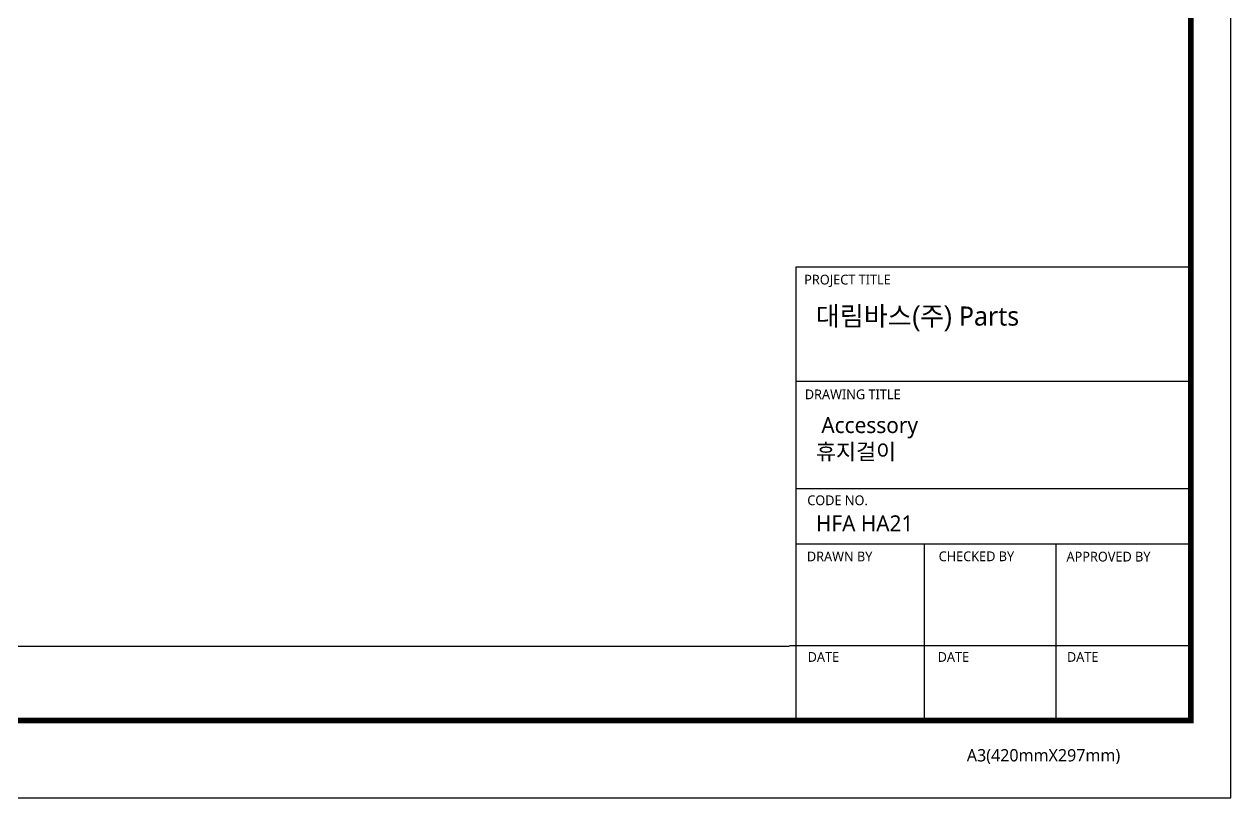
# Model space of a CAD drawing. Extents: x 16296681342 to 16296681993, y -37409617900 to -37409617423.
# Drawn here: x 16296681675.6 to 16296681993.4, y -37409617900.2 to -37409617696.2 of the extents above; entities that cross this region are included whole.
import ezdxf

# ---------------------------------------------------------------- set-up
doc = ezdxf.new("R2010")
doc.units = 0
doc.header["$LTSCALE"] = 10
doc.header["$MEASUREMENT"] = 0
doc.layers.get('0').update_dxf_attribs({"linetype": 'CONTINUOUS'})
doc.styles.add('Daelim Dimension', font='NanumGothic.ttf')

msp = doc.modelspace()

# ---------------------------------------------------------------- linework, layer by layer
at = {"color": 5, "ltscale": 40}
for p, q in [((16296681982.90773, -37409617760.324738), (16296681878.864639, -37409617760.324738)), ((16296681982.90773, -37409617790.397743), (16296681878.864639, -37409617790.397743)), ((16296681982.90773, -37409617790.397743), (16296681878.864639, -37409617790.397743)), ((16296681982.90773, -37409617818.687431), (16296681878.864639, -37409617818.687431)), ((16296681982.90773, -37409617818.687431), (16296681878.864639, -37409617818.687431)), ((16296681982.90773, -37409617833.278084), (16296681878.864639, -37409617833.278084)), ((16296681982.90773, -37409617833.278084), (16296681878.864639, -37409617833.278084)), ((16296681912.658739, -37409617833.278084), (16296681912.658739, -37409617879.725067)), ((16296681947.34128, -37409617833.278084), (16296681947.34128, -37409617879.725067)), ((16296681982.90773, -37409617860.108727), (16296681877.220091, -37409617860.108727)), ((16296681982.90773, -37409617860.108727), (16296681879.67524, -37409617860.108727)), ((16296681982.90773, -37409617879.725067), (16296681893.742519, -37409617879.725067))]:
    msp.add_line(p, q, dxfattribs=at)
at = {"color": 5, "ltscale": 0.5}
msp.add_line((16296681878.864639, -37409617760.324738), (16296681878.864639, -37409617880.354408), dxfattribs=at)
at = {"color": 5}
msp.add_line((16296681352.907619, -37409617860.183144), (16296681877.0949, -37409617860.183144), dxfattribs=at)
at = {"ltscale": 0.5}
msp.add_lwpolyline([(16296681342.439421, -37409617900.150017), (16296681993.439421, -37409617900.150017), (16296681993.439421, -37409617423.150017), (16296681342.439421, -37409617423.150017)], close=True, dxfattribs=at)
at = {"color": 5, "linetype": 'ByBlock', "lineweight": 200, "const_width": 1.5}
msp.add_lwpolyline([(16296681352.907619, -37409617879.725304), (16296681982.907619, -37409617879.725304), (16296681982.907619, -37409617434.225304), (16296681352.907619, -37409617434.225304)], close=True, dxfattribs=at)

# ---------------------------------------------------------------- texts
at = {"color": 5, "ltscale": 40, "style": 'Daelim Dimension'}
for s, height, p in [('PROJECT TITLE', 2.56901127, (16296681881.0672, -37409617764.853218)), ('DRAWING TITLE', 2.56901127, (16296681881.231899, -37409617795.089104)), ('CODE NO.', 2.5690113, (16296681881.876141, -37409617823.011093)), ('DRAWN BY', 2.5690113, (16296681881.7754, -37409617837.819481)), ('CHECKED BY', 2.5690113, (16296681916.485571, -37409617837.773918)), ('APPROVED BY', 2.56901127, (16296681950.14896, -37409617837.856903)), ('DATE', 2.5690113, (16296681881.976061, -37409617864.297478)), ('DATE', 2.5690113, (16296681916.212391, -37409617864.297478)), ('DATE', 2.5690113, (16296681950.267099, -37409617864.297478)), ('A3(420mmX297mm)', 3.24237133, (16296681923.892679, -37409617890.541023))]:
    msp.add_text(s, height=height, dxfattribs=at).set_placement(p)
at = {"attachment_point": 1, "style": 'Daelim Dimension'}
for s, insert, char_height, width in [('{\\fGulim|b0|i0|c129|p50;대림바스(주)} Parts', (16296681884.12291, -37409617770.655037), 5.03600079, 80.93992813), (' Accessory\\P휴지걸이', (16296681884.167339, -37409617799.801491), 4.2041236, 70.7511006), ('HFA HA21', (16296681884.167339, -37409617825.692886), 4.2041236, 70.7511006)]:
    msp.add_mtext(s, dxfattribs=dict(at, insert=insert, char_height=char_height, width=width))

doc.saveas('drawing.dxf')
